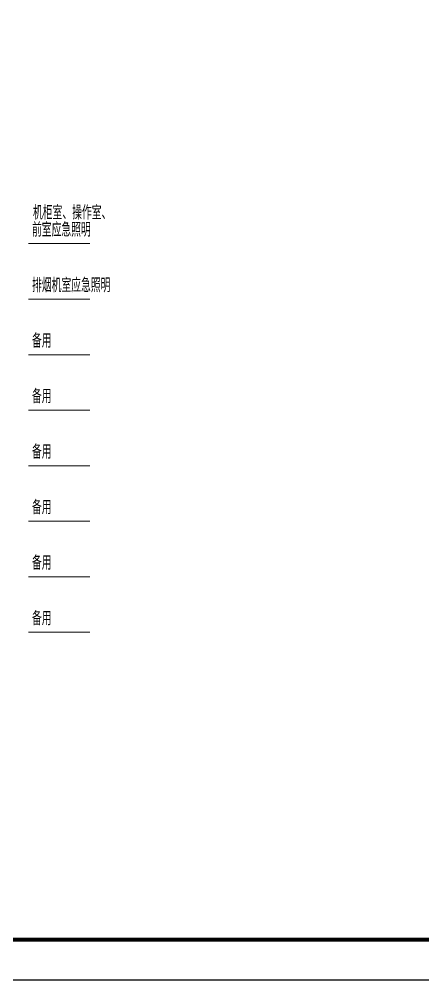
# Model space of a CAD drawing. Extents: x 5279878 to 5976284, y -275259 to -27697.
# Drawn here: x 5596933 to 5607020, y -170032 to -146041 of the extents above; entities that cross this region are included whole.
import ezdxf

# ---------------------------------------------------------------- set-up
doc = ezdxf.new("R2010")
doc.units = 0
doc.header["$LTSCALE"] = 1000
doc.header["$MEASUREMENT"] = 0
doc.layers.get('0').update_dxf_attribs({"linetype": 'CONTINUOUS'})
doc.layers.add('TUKUANG', color=4, linetype='CONTINUOUS')
doc.layers.add('电气文字', color=7, linetype='CONTINUOUS')
doc.styles.add('sceie', font='sceie.shx', dxfattribs={"width": 0.7, "bigfont": 'sceic.shx'})

msp = doc.modelspace()

# ---------------------------------------------------------------- linework, layer by layer
at = {"lineweight": 0}
for p, q in [((5597169.6, -151647.1, 10944), (5598698.1, -151647.1, 10944)), ((5597169.6, -153033.7, 10944), (5598698.1, -153033.7, 10944)), ((5597169.6, -154420.2, 10944), (5598698.1, -154420.2, 10944)), ((5597169.6, -155806.8, 10944), (5598698.1, -155806.8, 10944)), ((5597169.6, -157193.4, 10944), (5598698.1, -157193.4, 10944)), ((5597169.6, -158580, 10944), (5598698.1, -158580, 10944)), ((5597169.6, -159966.5, 10944), (5598698.1, -159966.5, 10944)), ((5597169.6, -161353.1, 10944), (5598698.1, -161353.1, 10944))]:
    msp.add_line(p, q, dxfattribs=at)
at = {"layer": 'TUKUANG'}
msp.add_lwpolyline([(5566944.4, -170032), (5626344.4, -170032), (5626344.4, -128032), (5566944.4, -128032)], close=True, dxfattribs=at)
at = {"layer": 'TUKUANG', "const_width": 100}
msp.add_lwpolyline([(5569444.4, -169032), (5625344.4, -169032), (5625344.4, -129032), (5569444.4, -129032)], close=True, dxfattribs=at)

# ---------------------------------------------------------------- texts
at = {"layer": '电气文字', "style": 'sceie', "width": 0.7}
for s, p in [('机柜室、操作室、', (5597277.1, -151044.4, 5472)), ('前室应急照明', (5597253.3, -151472.4, 5472)), ('排烟机室应急照明', (5597253.3, -152859, 5472)), ('备用', (5597253.3, -154245.6, 5472)), ('备用', (5597253.3, -155632.1, 5472)), ('备用', (5597253.3, -157018.7, 5472)), ('备用', (5597253.3, -158405.3, 5472)), ('备用', (5597253.3, -159791.9, 5472)), ('备用', (5597253.3, -161178.4, 5472))]:
    msp.add_text(s, height=350, dxfattribs=at).set_placement(p)

doc.saveas('drawing.dxf')
